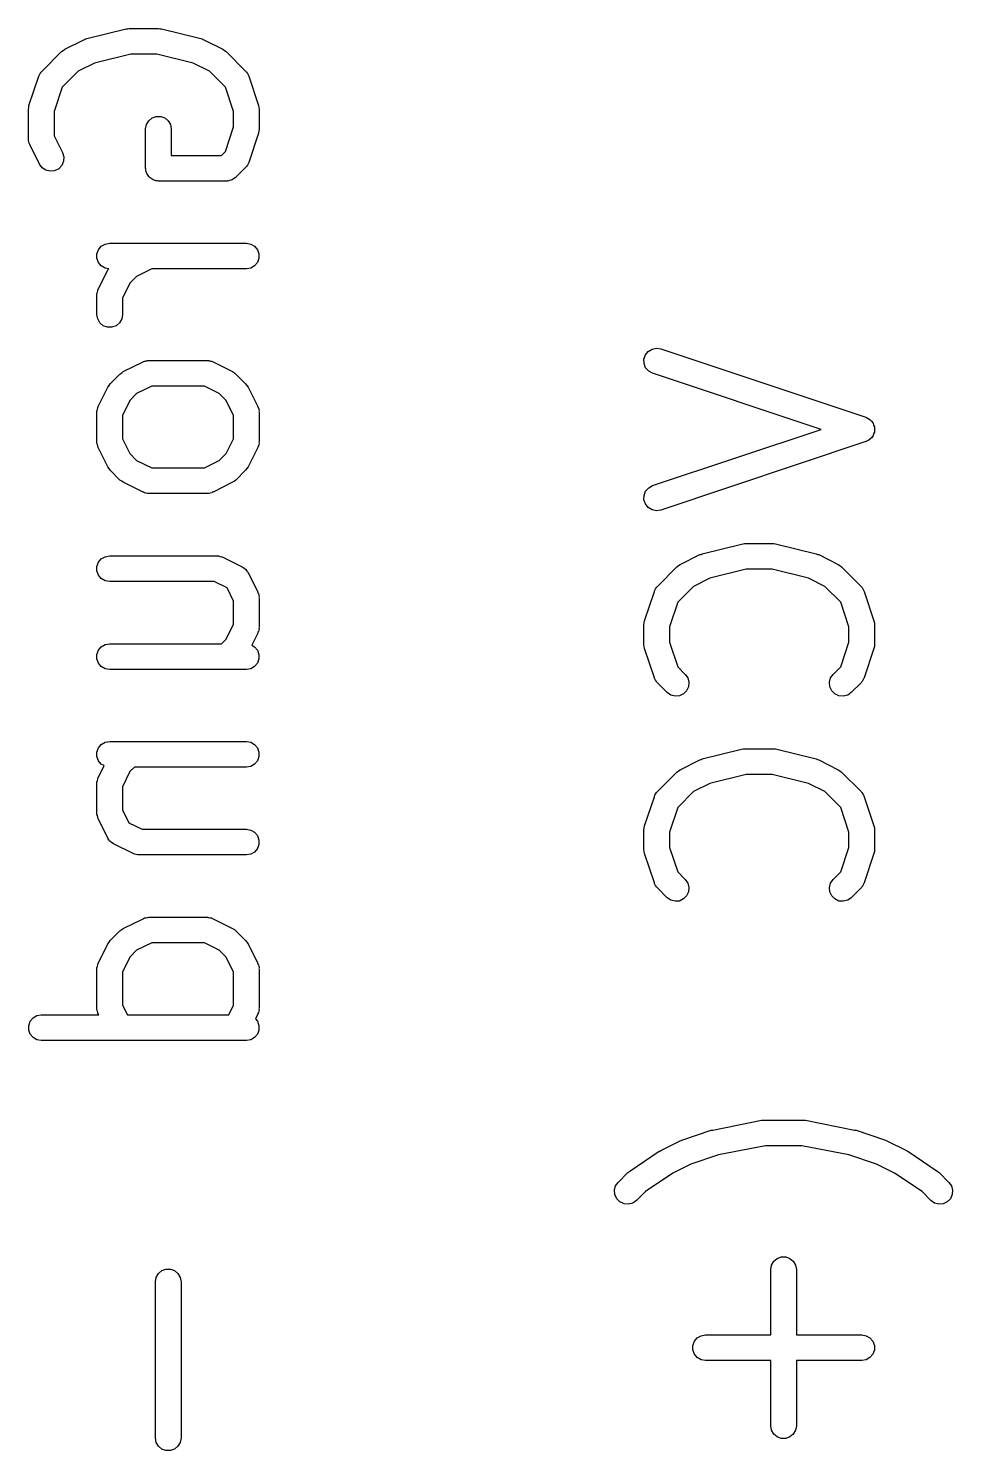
# Model space of a CAD drawing. Extents: x 91.3 to 189.8, y -113.5 to -60.4.
# Drawn here: x 128.71 to 132.32, y -107.33 to -101.78 of the extents above; entities that cross this region are included whole.
import ezdxf

# ---------------------------------------------------------------- set-up
doc = ezdxf.new("R2010")
doc.units = 0
doc.header["$MEASUREMENT"] = 0
doc.layers.add('BLACK', color=7, linetype='CONTINUOUS')

msp = doc.modelspace()

# ---------------------------------------------------------------- linework, layer by layer
at = {"layer": 'Black'}
for p, q in [((128.854, -101.86), (128.93, -101.822)), ((128.93, -101.822), (128.935, -101.82)), ((128.935, -101.82), (128.94, -101.818)), ((128.94, -101.818), (129.093, -101.78)), ((129.093, -101.78), (129.099, -101.78)), ((129.099, -101.78), (129.105, -101.779)), ((129.105, -101.779), (129.219, -101.779)), ((129.219, -101.779), (129.225, -101.78)), ((129.225, -101.78), (129.231, -101.78)), ((129.231, -101.78), (129.384, -101.818)), ((129.384, -101.818), (129.389, -101.82)), ((129.389, -101.82), (129.394, -101.822)), ((129.394, -101.822), (129.47, -101.86)), ((128.765, -101.946), (128.841, -101.869)), ((128.841, -101.869), (128.847, -101.865)), ((128.847, -101.865), (128.854, -101.86)), ((129.111, -101.879), (128.97, -101.914)), ((129.213, -101.879), (129.111, -101.879)), ((129.354, -101.914), (129.213, -101.879)), ((129.47, -101.86), (129.476, -101.865)), ((129.476, -101.865), (129.483, -101.869)), ((129.483, -101.869), (129.559, -101.946)), ((128.97, -101.914), (128.906, -101.946)), ((129.418, -101.946), (129.354, -101.914)), ((128.714, -102.079), (128.753, -101.965)), ((128.753, -101.965), (128.754, -101.963)), ((128.754, -101.963), (128.755, -101.96)), ((128.755, -101.96), (128.758, -101.955)), ((128.758, -101.955), (128.761, -101.95)), ((128.761, -101.95), (128.763, -101.948)), ((128.763, -101.948), (128.765, -101.946)), ((128.906, -101.946), (128.844, -102.008)), ((129.48, -102.008), (129.418, -101.946)), ((129.559, -101.946), (129.561, -101.948)), ((129.561, -101.948), (129.563, -101.95)), ((129.563, -101.95), (129.566, -101.955)), ((129.566, -101.955), (129.569, -101.96)), ((129.569, -101.96), (129.57, -101.963)), ((129.57, -101.963), (129.571, -101.965)), ((129.571, -101.965), (129.609, -102.079)), ((128.844, -102.008), (128.812, -102.103)), ((129.512, -102.103), (129.48, -102.008)), ((128.712, -102.095), (128.713, -102.087)), ((128.712, -102.21), (128.712, -102.095)), ((128.713, -102.087), (128.714, -102.079)), ((129.609, -102.079), (129.611, -102.087)), ((129.611, -102.087), (129.612, -102.095)), ((129.612, -102.095), (129.612, -102.171)), ((128.812, -102.103), (128.812, -102.198)), ((129.169, -102.171), (129.172, -102.154)), ((129.172, -102.154), (129.181, -102.139)), ((129.181, -102.139), (129.194, -102.128)), ((129.194, -102.128), (129.21, -102.122)), ((129.21, -102.122), (129.228, -102.122)), ((129.228, -102.122), (129.244, -102.128)), ((129.244, -102.128), (129.257, -102.139)), ((129.257, -102.139), (129.266, -102.154)), ((129.266, -102.154), (129.269, -102.171)), ((129.512, -102.163), (129.512, -102.103)), ((128.712, -102.212), (128.712, -102.21)), ((128.712, -102.215), (128.712, -102.212)), ((128.812, -102.198), (128.845, -102.263)), ((129.169, -102.324), (129.169, -102.171)), ((129.269, -102.171), (129.269, -102.274)), ((129.48, -102.259), (129.512, -102.163)), ((129.609, -102.187), (129.571, -102.302)), ((129.611, -102.179), (129.609, -102.187)), ((129.612, -102.171), (129.611, -102.179)), ((128.714, -102.221), (128.712, -102.215)), ((128.715, -102.227), (128.714, -102.221)), ((128.716, -102.229), (128.715, -102.227)), ((128.717, -102.232), (128.716, -102.229)), ((128.755, -102.308), (128.717, -102.232)), ((128.845, -102.263), (128.85, -102.28)), ((129.465, -102.274), (129.48, -102.259)), ((128.766, -102.322), (128.755, -102.308)), ((128.78, -102.332), (128.766, -102.322)), ((128.842, -102.313), (128.83, -102.326)), ((128.849, -102.297), (128.842, -102.313)), ((128.85, -102.28), (128.849, -102.297)), ((129.269, -102.274), (129.465, -102.274)), ((129.559, -102.321), (129.521, -102.359)), ((129.561, -102.319), (129.559, -102.321)), ((129.563, -102.317), (129.561, -102.319)), ((129.566, -102.312), (129.563, -102.317)), ((129.569, -102.307), (129.566, -102.312)), ((129.57, -102.304), (129.569, -102.307)), ((129.571, -102.302), (129.57, -102.304)), ((128.797, -102.336), (128.78, -102.332)), ((128.814, -102.334), (128.797, -102.336)), ((128.83, -102.326), (128.814, -102.334)), ((129.17, -102.328), (129.169, -102.324)), ((129.17, -102.332), (129.17, -102.328)), ((129.171, -102.337), (129.17, -102.332)), ((129.172, -102.341), (129.171, -102.337)), ((129.174, -102.345), (129.172, -102.341)), ((129.176, -102.349), (129.174, -102.345)), ((129.179, -102.352), (129.176, -102.349)), ((129.181, -102.356), (129.179, -102.352)), ((129.184, -102.359), (129.181, -102.356)), ((129.187, -102.362), (129.184, -102.359)), ((129.191, -102.364), (129.187, -102.362)), ((129.194, -102.367), (129.191, -102.364)), ((129.198, -102.369), (129.194, -102.367)), ((129.202, -102.371), (129.198, -102.369)), ((129.206, -102.372), (129.202, -102.371)), ((129.21, -102.373), (129.206, -102.372)), ((129.215, -102.373), (129.21, -102.373)), ((129.219, -102.374), (129.215, -102.373)), ((129.486, -102.374), (129.219, -102.374)), ((129.488, -102.373), (129.486, -102.374)), ((129.49, -102.374), (129.488, -102.373)), ((129.496, -102.372), (129.49, -102.374)), ((129.503, -102.371), (129.496, -102.372)), ((129.505, -102.37), (129.503, -102.371)), ((129.507, -102.369), (129.505, -102.37)), ((129.512, -102.365), (129.507, -102.369)), ((129.518, -102.362), (129.512, -102.365)), ((129.519, -102.36), (129.518, -102.362)), ((129.521, -102.359), (129.519, -102.36)), ((128.979, -102.658), (128.985, -102.642)), ((128.985, -102.642), (128.996, -102.628)), ((128.996, -102.628), (129.011, -102.62)), ((129.011, -102.62), (129.029, -102.617)), ((129.029, -102.617), (129.562, -102.617)), ((129.562, -102.617), (129.579, -102.62)), ((129.579, -102.62), (129.594, -102.628)), ((129.594, -102.628), (129.605, -102.642)), ((129.605, -102.642), (129.611, -102.658)), ((128.979, -102.675), (128.979, -102.658)), ((128.985, -102.692), (128.979, -102.675)), ((128.996, -102.705), (128.985, -102.692)), ((129.011, -102.714), (128.996, -102.705)), ((129.594, -102.705), (129.579, -102.714)), ((129.605, -102.692), (129.594, -102.705)), ((129.611, -102.675), (129.605, -102.692)), ((129.611, -102.658), (129.611, -102.675)), ((128.984, -102.797), (129.022, -102.72)), ((129.025, -102.716), (129.011, -102.714)), ((129.022, -102.72), (129.025, -102.716)), ((129.134, -102.746), (129.108, -102.772)), ((129.193, -102.717), (129.134, -102.746)), ((129.562, -102.717), (129.193, -102.717)), ((129.579, -102.714), (129.562, -102.717)), ((128.979, -102.813), (128.981, -102.808)), ((128.979, -102.816), (128.979, -102.813)), ((128.979, -102.819), (128.979, -102.816)), ((128.979, -102.895), (128.979, -102.819)), ((128.981, -102.808), (128.982, -102.802)), ((128.982, -102.802), (128.983, -102.799)), ((128.983, -102.799), (128.984, -102.797)), ((129.108, -102.772), (129.079, -102.831)), ((129.079, -102.831), (129.079, -102.895)), ((128.982, -102.912), (128.979, -102.895)), ((128.99, -102.927), (128.982, -102.912)), ((129.004, -102.939), (128.99, -102.927)), ((129.067, -102.927), (129.054, -102.939)), ((129.076, -102.912), (129.067, -102.927)), ((129.079, -102.895), (129.076, -102.912)), ((129.02, -102.944), (129.004, -102.939)), ((129.037, -102.944), (129.02, -102.944)), ((129.054, -102.939), (129.037, -102.944)), ((131.118, -103.052), (131.129, -103.039)), ((131.129, -103.039), (131.144, -103.03)), ((131.144, -103.03), (131.161, -103.026)), ((131.161, -103.026), (131.178, -103.029)), ((131.178, -103.029), (131.978, -103.295)), ((129.082, -103.117), (129.159, -103.079)), ((129.159, -103.079), (129.161, -103.078)), ((129.161, -103.078), (129.164, -103.077)), ((129.164, -103.077), (129.17, -103.076)), ((129.17, -103.076), (129.175, -103.074)), ((129.175, -103.074), (129.178, -103.074)), ((129.178, -103.074), (129.181, -103.074)), ((129.181, -103.074), (129.41, -103.074)), ((129.41, -103.074), (129.412, -103.074)), ((129.412, -103.074), (129.415, -103.074)), ((129.415, -103.074), (129.421, -103.076)), ((129.421, -103.076), (129.427, -103.077)), ((129.427, -103.077), (129.429, -103.078)), ((129.429, -103.078), (129.432, -103.079)), ((129.432, -103.079), (129.508, -103.117)), ((131.112, -103.069), (131.118, -103.052)), ((131.113, -103.086), (131.112, -103.069)), ((131.119, -103.102), (131.113, -103.086)), ((129.031, -103.165), (129.069, -103.127)), ((129.069, -103.127), (129.076, -103.122)), ((129.076, -103.122), (129.082, -103.117)), ((129.508, -103.117), (129.515, -103.122)), ((129.515, -103.122), (129.521, -103.127)), ((129.521, -103.127), (129.559, -103.165)), ((131.131, -103.115), (131.119, -103.102)), ((131.146, -103.124), (131.131, -103.115)), ((131.804, -103.343), (131.146, -103.124)), ((128.984, -103.254), (129.022, -103.178)), ((129.022, -103.178), (129.027, -103.171)), ((129.027, -103.171), (129.031, -103.165)), ((129.134, -103.203), (129.108, -103.23)), ((129.193, -103.174), (129.134, -103.203)), ((129.398, -103.174), (129.193, -103.174)), ((129.456, -103.203), (129.398, -103.174)), ((129.483, -103.23), (129.456, -103.203)), ((129.559, -103.165), (129.564, -103.171)), ((129.564, -103.171), (129.569, -103.178)), ((129.569, -103.178), (129.607, -103.254)), ((128.979, -103.27), (128.981, -103.265)), ((128.981, -103.265), (128.982, -103.259)), ((128.982, -103.259), (128.983, -103.257)), ((128.983, -103.257), (128.984, -103.254)), ((129.108, -103.23), (129.079, -103.288)), ((129.512, -103.288), (129.483, -103.23)), ((129.607, -103.254), (129.607, -103.257)), ((129.607, -103.257), (129.609, -103.259)), ((129.609, -103.259), (129.61, -103.265)), ((129.61, -103.265), (129.612, -103.27)), ((128.979, -103.273), (128.979, -103.27)), ((128.979, -103.276), (128.979, -103.273)), ((128.979, -103.39), (128.979, -103.276)), ((129.079, -103.288), (129.079, -103.379)), ((129.512, -103.379), (129.512, -103.288)), ((129.612, -103.27), (129.611, -103.273)), ((129.611, -103.273), (129.612, -103.276)), ((129.612, -103.276), (129.612, -103.39)), ((131.978, -103.295), (131.979, -103.296)), ((131.979, -103.296), (131.98, -103.296)), ((131.98, -103.296), (131.987, -103.3)), ((131.987, -103.3), (131.993, -103.304)), ((131.993, -103.304), (131.994, -103.305)), ((131.994, -103.305), (131.995, -103.305)), ((131.995, -103.305), (132, -103.311)), ((132, -103.311), (132.005, -103.317)), ((132.005, -103.317), (132.005, -103.318)), ((132.005, -103.318), (132.006, -103.319)), ((132.006, -103.319), (132.008, -103.326)), ((131.146, -103.562), (131.804, -103.343)), ((132, -103.375), (131.995, -103.38)), ((132.005, -103.369), (132, -103.375)), ((132.006, -103.367), (132.005, -103.368)), ((132.005, -103.368), (132.005, -103.369)), ((132.008, -103.36), (132.006, -103.367)), ((132.008, -103.326), (132.011, -103.333)), ((132.011, -103.353), (132.008, -103.36)), ((132.011, -103.333), (132.011, -103.334)), ((132.011, -103.334), (132.011, -103.336)), ((132.011, -103.336), (132.011, -103.343)), ((132.011, -103.343), (132.011, -103.35)), ((132.011, -103.35), (132.011, -103.352)), ((132.011, -103.352), (132.011, -103.353)), ((128.979, -103.393), (128.979, -103.39)), ((128.979, -103.396), (128.979, -103.393)), ((128.981, -103.402), (128.979, -103.396)), ((128.982, -103.408), (128.981, -103.402)), ((128.983, -103.41), (128.982, -103.408)), ((128.984, -103.413), (128.983, -103.41)), ((129.022, -103.489), (128.984, -103.413)), ((129.079, -103.379), (129.108, -103.437)), ((129.483, -103.437), (129.512, -103.379)), ((129.607, -103.413), (129.569, -103.489)), ((129.609, -103.408), (129.607, -103.41)), ((129.607, -103.41), (129.607, -103.413)), ((129.61, -103.402), (129.609, -103.408)), ((129.612, -103.396), (129.61, -103.402)), ((129.612, -103.39), (129.611, -103.393)), ((129.611, -103.393), (129.612, -103.396)), ((131.978, -103.39), (131.178, -103.657)), ((131.979, -103.39), (131.978, -103.39)), ((131.98, -103.389), (131.979, -103.39)), ((131.987, -103.386), (131.98, -103.389)), ((131.993, -103.382), (131.987, -103.386)), ((131.994, -103.381), (131.993, -103.382)), ((131.995, -103.38), (131.994, -103.381)), ((129.108, -103.437), (129.134, -103.464)), ((129.134, -103.464), (129.193, -103.493)), ((129.398, -103.493), (129.456, -103.464)), ((129.456, -103.464), (129.483, -103.437)), ((129.027, -103.495), (129.022, -103.489)), ((129.031, -103.502), (129.027, -103.495)), ((129.069, -103.54), (129.031, -103.502)), ((129.076, -103.545), (129.069, -103.54)), ((129.193, -103.493), (129.398, -103.493)), ((129.521, -103.54), (129.515, -103.545)), ((129.559, -103.502), (129.521, -103.54)), ((129.564, -103.495), (129.559, -103.502)), ((129.569, -103.489), (129.564, -103.495)), ((129.082, -103.549), (129.076, -103.545)), ((129.159, -103.588), (129.082, -103.549)), ((129.161, -103.588), (129.159, -103.588)), ((129.164, -103.59), (129.161, -103.588)), ((129.17, -103.591), (129.164, -103.59)), ((129.175, -103.593), (129.17, -103.591)), ((129.178, -103.592), (129.175, -103.593)), ((129.181, -103.593), (129.178, -103.592)), ((129.41, -103.593), (129.181, -103.593)), ((129.412, -103.592), (129.41, -103.593)), ((129.415, -103.593), (129.412, -103.592)), ((129.421, -103.591), (129.415, -103.593)), ((129.427, -103.59), (129.421, -103.591)), ((129.429, -103.588), (129.427, -103.59)), ((129.432, -103.588), (129.429, -103.588)), ((129.508, -103.549), (129.432, -103.588)), ((129.515, -103.545), (129.508, -103.549)), ((131.113, -103.6), (131.119, -103.583)), ((131.119, -103.583), (131.131, -103.57)), ((131.131, -103.57), (131.146, -103.562)), ((131.112, -103.617), (131.113, -103.6)), ((131.118, -103.633), (131.112, -103.617)), ((131.129, -103.647), (131.118, -103.633)), ((131.144, -103.656), (131.129, -103.647)), ((131.161, -103.66), (131.144, -103.656)), ((131.178, -103.657), (131.161, -103.66)), ((131.34, -103.828), (131.493, -103.79)), ((131.493, -103.79), (131.499, -103.789)), ((131.499, -103.789), (131.505, -103.788)), ((131.505, -103.788), (131.619, -103.788)), ((131.619, -103.788), (131.625, -103.789)), ((131.625, -103.789), (131.631, -103.79)), ((131.631, -103.79), (131.784, -103.828)), ((128.979, -103.877), (128.985, -103.861)), ((128.985, -103.861), (128.996, -103.847)), ((128.996, -103.847), (129.011, -103.839)), ((129.011, -103.839), (129.029, -103.836)), ((129.029, -103.836), (129.448, -103.836)), ((129.448, -103.836), (129.45, -103.836)), ((129.45, -103.836), (129.453, -103.836)), ((129.453, -103.836), (129.459, -103.838)), ((129.459, -103.838), (129.465, -103.839)), ((129.465, -103.839), (129.467, -103.84)), ((129.467, -103.84), (129.47, -103.841)), ((129.47, -103.841), (129.546, -103.879)), ((131.241, -103.879), (131.247, -103.874)), ((131.247, -103.874), (131.254, -103.87)), ((131.254, -103.87), (131.33, -103.831)), ((131.33, -103.831), (131.335, -103.83)), ((131.335, -103.83), (131.34, -103.828)), ((131.784, -103.828), (131.789, -103.83)), ((131.789, -103.83), (131.794, -103.831)), ((131.794, -103.831), (131.87, -103.87)), ((131.87, -103.87), (131.876, -103.874)), ((131.876, -103.874), (131.883, -103.879)), ((128.979, -103.894), (128.979, -103.877)), ((128.985, -103.911), (128.979, -103.894)), ((128.996, -103.924), (128.985, -103.911)), ((129.011, -103.933), (128.996, -103.924)), ((129.546, -103.879), (129.552, -103.883)), ((129.552, -103.883), (129.558, -103.888)), ((129.558, -103.888), (129.559, -103.889)), ((129.559, -103.889), (129.56, -103.889)), ((129.56, -103.889), (129.564, -103.896)), ((129.564, -103.896), (129.569, -103.901)), ((129.569, -103.901), (129.607, -103.978)), ((131.165, -103.955), (131.241, -103.879)), ((131.37, -103.923), (131.306, -103.955)), ((131.511, -103.888), (131.37, -103.923)), ((131.613, -103.888), (131.511, -103.888)), ((131.754, -103.923), (131.613, -103.888)), ((131.818, -103.955), (131.754, -103.923)), ((131.883, -103.879), (131.959, -103.955)), ((129.029, -103.936), (129.011, -103.933)), ((129.436, -103.936), (129.029, -103.936)), ((129.487, -103.961), (129.436, -103.936)), ((129.512, -104.012), (129.487, -103.961)), ((129.607, -103.978), (129.607, -103.98)), ((129.607, -103.98), (129.609, -103.983)), ((129.609, -103.983), (129.61, -103.989)), ((131.114, -104.089), (131.153, -103.975)), ((131.153, -103.975), (131.154, -103.972)), ((131.154, -103.972), (131.155, -103.969)), ((131.155, -103.969), (131.158, -103.965)), ((131.158, -103.965), (131.161, -103.959)), ((131.161, -103.959), (131.163, -103.957)), ((131.163, -103.957), (131.165, -103.955)), ((131.306, -103.955), (131.244, -104.017)), ((131.88, -104.017), (131.818, -103.955)), ((131.959, -103.955), (131.961, -103.957)), ((131.961, -103.957), (131.963, -103.959)), ((131.963, -103.959), (131.966, -103.965)), ((131.966, -103.965), (131.969, -103.969)), ((131.969, -103.969), (131.97, -103.972)), ((131.97, -103.972), (131.971, -103.975)), ((131.971, -103.975), (132.009, -104.089)), ((129.512, -104.102), (129.512, -104.012)), ((129.61, -103.989), (129.612, -103.994)), ((129.612, -103.994), (129.611, -103.997)), ((129.611, -103.997), (129.612, -104)), ((129.612, -104), (129.612, -104.114)), ((131.244, -104.017), (131.212, -104.113)), ((131.912, -104.113), (131.88, -104.017)), ((131.112, -104.105), (131.113, -104.097)), ((131.113, -104.097), (131.114, -104.089)), ((132.009, -104.089), (132.011, -104.097)), ((132.011, -104.097), (132.012, -104.105)), ((129.483, -104.161), (129.512, -104.102)), ((129.607, -104.137), (129.583, -104.184)), ((129.609, -104.131), (129.607, -104.134)), ((129.607, -104.134), (129.607, -104.137)), ((129.61, -104.126), (129.609, -104.131)), ((129.612, -104.12), (129.61, -104.126)), ((129.612, -104.114), (129.611, -104.117)), ((129.611, -104.117), (129.612, -104.12)), ((131.112, -104.181), (131.112, -104.105)), ((131.212, -104.113), (131.212, -104.173)), ((131.912, -104.173), (131.912, -104.113)), ((132.012, -104.105), (132.012, -104.181)), ((128.979, -104.22), (128.985, -104.204)), ((128.985, -104.204), (128.996, -104.19)), ((128.996, -104.19), (129.011, -104.182)), ((129.011, -104.182), (129.029, -104.179)), ((129.029, -104.179), (129.465, -104.179)), ((129.465, -104.179), (129.483, -104.161)), ((129.583, -104.184), (129.594, -104.19)), ((129.594, -104.19), (129.605, -104.204)), ((129.605, -104.204), (129.611, -104.22)), ((131.113, -104.189), (131.112, -104.181)), ((131.114, -104.197), (131.113, -104.189)), ((131.153, -104.311), (131.114, -104.197)), ((131.212, -104.173), (131.244, -104.268)), ((131.88, -104.268), (131.912, -104.173)), ((132.009, -104.197), (131.971, -104.311)), ((132.011, -104.189), (132.009, -104.197)), ((132.012, -104.181), (132.011, -104.189)), ((128.979, -104.237), (128.979, -104.22)), ((128.985, -104.254), (128.979, -104.237)), ((128.996, -104.267), (128.985, -104.254)), ((129.605, -104.254), (129.594, -104.267)), ((129.611, -104.237), (129.605, -104.254)), ((129.611, -104.22), (129.611, -104.237)), ((129.011, -104.276), (128.996, -104.267)), ((129.029, -104.279), (129.011, -104.276)), ((129.562, -104.279), (129.029, -104.279)), ((129.579, -104.276), (129.562, -104.279)), ((129.594, -104.267), (129.579, -104.276)), ((131.154, -104.314), (131.153, -104.311)), ((131.155, -104.316), (131.154, -104.314)), ((131.158, -104.321), (131.155, -104.316)), ((131.244, -104.268), (131.273, -104.298)), ((131.273, -104.298), (131.283, -104.312)), ((131.283, -104.312), (131.288, -104.329)), ((131.836, -104.329), (131.84, -104.312)), ((131.84, -104.312), (131.85, -104.298)), ((131.85, -104.298), (131.88, -104.268)), ((131.969, -104.316), (131.966, -104.321)), ((131.97, -104.314), (131.969, -104.316)), ((131.971, -104.311), (131.97, -104.314)), ((131.161, -104.326), (131.158, -104.321)), ((131.163, -104.328), (131.161, -104.326)), ((131.165, -104.331), (131.163, -104.328)), ((131.203, -104.369), (131.165, -104.331)), ((131.217, -104.379), (131.203, -104.369)), ((131.267, -104.374), (131.251, -104.382)), ((131.279, -104.362), (131.267, -104.374)), ((131.286, -104.346), (131.279, -104.362)), ((131.288, -104.329), (131.286, -104.346)), ((131.837, -104.346), (131.836, -104.329)), ((131.845, -104.362), (131.837, -104.346)), ((131.857, -104.374), (131.845, -104.362)), ((131.873, -104.382), (131.857, -104.374)), ((131.921, -104.369), (131.907, -104.379)), ((131.959, -104.331), (131.921, -104.369)), ((131.961, -104.328), (131.959, -104.331)), ((131.963, -104.326), (131.961, -104.328)), ((131.966, -104.321), (131.963, -104.326)), ((131.234, -104.383), (131.217, -104.379)), ((131.251, -104.382), (131.234, -104.383)), ((131.89, -104.383), (131.873, -104.382)), ((131.907, -104.379), (131.89, -104.383)), ((128.979, -104.601), (128.985, -104.585)), ((128.985, -104.585), (128.996, -104.571)), ((128.996, -104.571), (129.011, -104.563)), ((129.011, -104.563), (129.029, -104.56)), ((129.029, -104.56), (129.562, -104.56)), ((129.562, -104.56), (129.579, -104.563)), ((129.579, -104.563), (129.594, -104.571)), ((129.594, -104.571), (129.605, -104.585)), ((129.605, -104.585), (129.611, -104.601)), ((131.34, -104.628), (131.493, -104.59)), ((131.493, -104.59), (131.499, -104.589)), ((131.499, -104.589), (131.505, -104.588)), ((131.505, -104.588), (131.619, -104.588)), ((131.619, -104.588), (131.625, -104.589)), ((131.625, -104.589), (131.631, -104.59)), ((131.631, -104.59), (131.784, -104.628)), ((128.979, -104.618), (128.979, -104.601)), ((128.985, -104.635), (128.979, -104.618)), ((128.996, -104.648), (128.985, -104.635)), ((129.007, -104.654), (128.996, -104.648)), ((129.594, -104.648), (129.579, -104.657)), ((129.605, -104.635), (129.594, -104.648)), ((129.611, -104.618), (129.605, -104.635)), ((129.611, -104.601), (129.611, -104.618)), ((131.254, -104.67), (131.33, -104.631)), ((131.33, -104.631), (131.335, -104.63)), ((131.335, -104.63), (131.34, -104.628)), ((131.784, -104.628), (131.789, -104.63)), ((131.789, -104.63), (131.794, -104.631)), ((131.794, -104.631), (131.87, -104.67)), ((128.981, -104.712), (128.982, -104.707)), ((128.982, -104.707), (128.983, -104.704)), ((128.983, -104.704), (128.984, -104.701)), ((128.984, -104.701), (129.007, -104.654)), ((129.108, -104.677), (129.079, -104.736)), ((129.125, -104.66), (129.108, -104.677)), ((129.562, -104.66), (129.125, -104.66)), ((129.579, -104.657), (129.562, -104.66)), ((131.165, -104.755), (131.241, -104.679)), ((131.241, -104.679), (131.247, -104.674)), ((131.247, -104.674), (131.254, -104.67)), ((131.511, -104.688), (131.37, -104.723)), ((131.613, -104.688), (131.511, -104.688)), ((131.754, -104.723), (131.613, -104.688)), ((131.87, -104.67), (131.876, -104.674)), ((131.876, -104.674), (131.883, -104.679)), ((131.883, -104.679), (131.959, -104.755)), ((128.979, -104.718), (128.981, -104.712)), ((128.979, -104.721), (128.979, -104.718)), ((128.979, -104.724), (128.979, -104.721)), ((128.979, -104.838), (128.979, -104.724)), ((129.079, -104.736), (129.079, -104.826)), ((131.158, -104.765), (131.161, -104.759)), ((131.161, -104.759), (131.163, -104.757)), ((131.163, -104.757), (131.165, -104.755)), ((131.306, -104.755), (131.244, -104.817)), ((131.37, -104.723), (131.306, -104.755)), ((131.818, -104.755), (131.754, -104.723)), ((131.88, -104.817), (131.818, -104.755)), ((131.959, -104.755), (131.961, -104.757)), ((131.961, -104.757), (131.963, -104.759)), ((131.963, -104.759), (131.966, -104.765)), ((131.114, -104.889), (131.153, -104.775)), ((131.153, -104.775), (131.154, -104.772)), ((131.154, -104.772), (131.155, -104.769)), ((131.155, -104.769), (131.158, -104.765)), ((131.244, -104.817), (131.212, -104.913)), ((131.912, -104.913), (131.88, -104.817)), ((131.966, -104.765), (131.969, -104.769)), ((131.969, -104.769), (131.97, -104.772)), ((131.97, -104.772), (131.971, -104.775)), ((131.971, -104.775), (132.009, -104.889)), ((128.979, -104.841), (128.979, -104.838)), ((128.979, -104.844), (128.979, -104.841)), ((128.981, -104.849), (128.979, -104.844)), ((128.982, -104.855), (128.981, -104.849)), ((128.983, -104.858), (128.982, -104.855)), ((128.984, -104.86), (128.983, -104.858)), ((129.022, -104.937), (128.984, -104.86)), ((129.079, -104.826), (129.104, -104.877)), ((129.104, -104.877), (129.155, -104.902)), ((129.155, -104.902), (129.562, -104.902)), ((129.562, -104.902), (129.579, -104.905)), ((129.579, -104.905), (129.594, -104.914)), ((129.594, -104.914), (129.605, -104.927)), ((129.605, -104.927), (129.611, -104.944)), ((131.112, -104.905), (131.113, -104.897)), ((131.112, -104.981), (131.112, -104.905)), ((131.113, -104.897), (131.114, -104.889)), ((131.212, -104.913), (131.212, -104.973)), ((131.912, -104.973), (131.912, -104.913)), ((132.009, -104.889), (132.011, -104.897)), ((132.011, -104.897), (132.012, -104.905)), ((132.012, -104.905), (132.012, -104.981)), ((129.026, -104.943), (129.022, -104.937)), ((129.03, -104.949), (129.026, -104.943)), ((129.031, -104.949), (129.03, -104.949)), ((129.032, -104.951), (129.031, -104.949)), ((129.038, -104.955), (129.032, -104.951)), ((129.044, -104.959), (129.038, -104.955)), ((129.12, -104.997), (129.044, -104.959)), ((129.605, -104.977), (129.594, -104.991)), ((129.611, -104.961), (129.605, -104.977)), ((129.611, -104.944), (129.611, -104.961)), ((131.113, -104.989), (131.112, -104.981)), ((131.212, -104.973), (131.244, -105.068)), ((131.88, -105.068), (131.912, -104.973)), ((132.012, -104.981), (132.011, -104.989)), ((129.123, -104.998), (129.12, -104.997)), ((129.126, -104.999), (129.123, -104.998)), ((129.132, -105), (129.126, -104.999)), ((129.137, -105.002), (129.132, -105)), ((129.14, -105.002), (129.137, -105.002)), ((129.143, -105.002), (129.14, -105.002)), ((129.562, -105.002), (129.143, -105.002)), ((129.579, -104.999), (129.562, -105.002)), ((129.594, -104.991), (129.579, -104.999)), ((131.114, -104.997), (131.113, -104.989)), ((131.153, -105.111), (131.114, -104.997)), ((132.009, -104.997), (131.971, -105.111)), ((132.011, -104.989), (132.009, -104.997)), ((131.244, -105.068), (131.273, -105.098)), ((131.85, -105.098), (131.88, -105.068)), ((131.154, -105.114), (131.153, -105.111)), ((131.155, -105.116), (131.154, -105.114)), ((131.158, -105.121), (131.155, -105.116)), ((131.161, -105.126), (131.158, -105.121)), ((131.163, -105.128), (131.161, -105.126)), ((131.165, -105.131), (131.163, -105.128)), ((131.203, -105.169), (131.165, -105.131)), ((131.273, -105.098), (131.283, -105.112)), ((131.286, -105.146), (131.279, -105.162)), ((131.283, -105.112), (131.288, -105.129)), ((131.288, -105.129), (131.286, -105.146)), ((131.836, -105.129), (131.84, -105.112)), ((131.837, -105.146), (131.836, -105.129)), ((131.845, -105.162), (131.837, -105.146)), ((131.84, -105.112), (131.85, -105.098)), ((131.959, -105.131), (131.921, -105.169)), ((131.961, -105.128), (131.959, -105.131)), ((131.963, -105.126), (131.961, -105.128)), ((131.966, -105.121), (131.963, -105.126)), ((131.969, -105.116), (131.966, -105.121)), ((131.97, -105.114), (131.969, -105.116)), ((131.971, -105.111), (131.97, -105.114)), ((131.217, -105.179), (131.203, -105.169)), ((131.234, -105.183), (131.217, -105.179)), ((131.251, -105.182), (131.234, -105.183)), ((131.267, -105.174), (131.251, -105.182)), ((131.279, -105.162), (131.267, -105.174)), ((131.857, -105.174), (131.845, -105.162)), ((131.873, -105.182), (131.857, -105.174)), ((131.89, -105.183), (131.873, -105.182)), ((131.907, -105.179), (131.89, -105.183)), ((131.921, -105.169), (131.907, -105.179)), ((129.082, -105.289), (129.159, -105.251)), ((129.159, -105.251), (129.161, -105.25)), ((129.161, -105.25), (129.164, -105.248)), ((129.164, -105.248), (129.17, -105.247)), ((129.17, -105.247), (129.175, -105.246)), ((129.175, -105.246), (129.178, -105.246)), ((129.178, -105.246), (129.181, -105.245)), ((129.181, -105.245), (129.41, -105.245)), ((129.41, -105.245), (129.412, -105.246)), ((129.412, -105.246), (129.415, -105.246)), ((129.415, -105.246), (129.421, -105.247)), ((129.421, -105.247), (129.427, -105.248)), ((129.427, -105.248), (129.429, -105.25)), ((129.429, -105.25), (129.432, -105.251)), ((129.432, -105.251), (129.508, -105.289)), ((129.031, -105.336), (129.069, -105.298)), ((129.069, -105.298), (129.076, -105.293)), ((129.076, -105.293), (129.082, -105.289)), ((129.508, -105.289), (129.515, -105.293)), ((129.515, -105.293), (129.521, -105.298)), ((129.521, -105.298), (129.559, -105.336)), ((128.984, -105.425), (129.022, -105.349)), ((129.022, -105.349), (129.027, -105.343)), ((129.027, -105.343), (129.031, -105.336)), ((129.134, -105.374), (129.108, -105.401)), ((129.193, -105.345), (129.134, -105.374)), ((129.398, -105.345), (129.193, -105.345)), ((129.456, -105.374), (129.398, -105.345)), ((129.483, -105.401), (129.456, -105.374)), ((129.559, -105.336), (129.564, -105.343)), ((129.564, -105.343), (129.569, -105.349)), ((129.569, -105.349), (129.607, -105.425)), ((128.982, -105.431), (128.983, -105.428)), ((128.983, -105.428), (128.984, -105.425)), ((129.108, -105.401), (129.079, -105.459)), ((129.512, -105.459), (129.483, -105.401)), ((129.607, -105.425), (129.607, -105.428)), ((129.607, -105.428), (129.609, -105.431)), ((128.979, -105.442), (128.981, -105.436)), ((128.979, -105.445), (128.979, -105.442)), ((128.979, -105.448), (128.979, -105.445)), ((128.979, -105.6), (128.979, -105.448)), ((128.981, -105.436), (128.982, -105.431)), ((129.079, -105.459), (129.079, -105.588)), ((129.512, -105.588), (129.512, -105.459)), ((129.609, -105.431), (129.61, -105.436)), ((129.61, -105.436), (129.612, -105.442)), ((129.612, -105.442), (129.611, -105.445)), ((129.611, -105.445), (129.612, -105.448)), ((129.612, -105.448), (129.612, -105.6)), ((129.079, -105.588), (129.098, -105.626)), ((129.493, -105.626), (129.512, -105.588)), ((128.713, -105.668), (128.719, -105.651)), ((128.719, -105.651), (128.73, -105.638)), ((128.73, -105.638), (128.745, -105.629)), ((128.745, -105.629), (128.762, -105.626)), ((128.762, -105.626), (128.986, -105.626)), ((128.979, -105.603), (128.979, -105.6)), ((128.979, -105.606), (128.979, -105.603)), ((128.981, -105.611), (128.979, -105.606)), ((128.982, -105.617), (128.981, -105.611)), ((128.983, -105.62), (128.982, -105.617)), ((128.984, -105.622), (128.983, -105.62)), ((128.986, -105.626), (128.984, -105.622)), ((129.098, -105.626), (129.493, -105.626)), ((129.607, -105.622), (129.597, -105.641)), ((129.597, -105.641), (129.605, -105.651)), ((129.605, -105.651), (129.611, -105.668)), ((129.609, -105.617), (129.607, -105.62)), ((129.607, -105.62), (129.607, -105.622)), ((129.61, -105.611), (129.609, -105.617)), ((129.612, -105.606), (129.61, -105.611)), ((129.612, -105.6), (129.611, -105.603)), ((129.611, -105.603), (129.612, -105.606)), ((128.713, -105.685), (128.713, -105.668)), ((128.719, -105.701), (128.713, -105.685)), ((128.73, -105.714), (128.719, -105.701)), ((129.605, -105.701), (129.594, -105.714)), ((129.611, -105.685), (129.605, -105.701)), ((129.611, -105.668), (129.611, -105.685)), ((128.745, -105.723), (128.73, -105.714)), ((128.762, -105.726), (128.745, -105.723)), ((129.562, -105.726), (128.762, -105.726)), ((129.579, -105.723), (129.562, -105.726)), ((129.594, -105.714), (129.579, -105.723)), ((131.381, -106.075), (131.571, -106.037)), ((131.571, -106.037), (131.576, -106.037)), ((131.576, -106.037), (131.581, -106.036)), ((131.581, -106.036), (131.733, -106.036)), ((131.733, -106.036), (131.738, -106.037)), ((131.738, -106.037), (131.743, -106.037)), ((131.743, -106.037), (131.934, -106.075)), ((131.26, -106.114), (131.375, -106.076)), ((131.375, -106.076), (131.378, -106.076)), ((131.378, -106.076), (131.381, -106.075)), ((131.934, -106.075), (131.937, -106.076)), ((131.937, -106.076), (131.94, -106.076)), ((131.94, -106.076), (132.054, -106.114)), ((131.178, -106.155), (131.254, -106.117)), ((131.254, -106.117), (131.257, -106.116)), ((131.257, -106.116), (131.26, -106.114)), ((131.586, -106.136), (131.403, -106.172)), ((131.728, -106.136), (131.586, -106.136)), ((131.911, -106.172), (131.728, -106.136)), ((132.054, -106.114), (132.057, -106.116)), ((132.057, -106.116), (132.06, -106.117)), ((132.06, -106.117), (132.137, -106.155)), ((131.058, -106.235), (131.172, -106.158)), ((131.172, -106.158), (131.175, -106.157)), ((131.175, -106.157), (131.178, -106.155)), ((131.403, -106.172), (131.295, -106.208)), ((132.019, -106.208), (131.911, -106.172)), ((132.137, -106.155), (132.139, -106.157)), ((132.139, -106.157), (132.142, -106.158)), ((132.142, -106.158), (132.256, -106.235)), ((131.012, -106.279), (131.05, -106.241)), ((131.05, -106.241), (131.054, -106.238)), ((131.054, -106.238), (131.058, -106.235)), ((131.225, -106.243), (131.118, -106.315)), ((131.295, -106.208), (131.225, -106.243)), ((132.089, -106.243), (132.019, -106.208)), ((132.197, -106.315), (132.089, -106.243)), ((132.256, -106.235), (132.26, -106.238)), ((132.26, -106.238), (132.264, -106.241)), ((132.264, -106.241), (132.302, -106.279)), ((130.998, -106.31), (131.002, -106.293)), ((130.999, -106.327), (130.998, -106.31)), ((131.002, -106.293), (131.012, -106.279)), ((131.118, -106.315), (131.083, -106.35)), ((132.231, -106.35), (132.197, -106.315)), ((132.302, -106.279), (132.312, -106.293)), ((132.312, -106.293), (132.316, -106.31)), ((132.316, -106.31), (132.315, -106.327)), ((131.007, -106.343), (130.999, -106.327)), ((131.019, -106.355), (131.007, -106.343)), ((131.035, -106.363), (131.019, -106.355)), ((131.052, -106.364), (131.035, -106.363)), ((131.069, -106.36), (131.052, -106.364)), ((131.083, -106.35), (131.069, -106.36)), ((132.246, -106.36), (132.231, -106.35)), ((132.262, -106.364), (132.246, -106.36)), ((132.28, -106.363), (132.262, -106.364)), ((132.295, -106.355), (132.28, -106.363)), ((132.308, -106.343), (132.295, -106.355)), ((132.315, -106.327), (132.308, -106.343)), ((131.61, -106.602), (131.619, -106.587)), ((131.619, -106.587), (131.632, -106.576)), ((131.632, -106.576), (131.648, -106.57)), ((131.648, -106.57), (131.666, -106.57)), ((131.666, -106.57), (131.682, -106.576)), ((131.682, -106.576), (131.695, -106.587)), ((131.695, -106.587), (131.704, -106.602)), ((129.21, -106.65), (129.219, -106.635)), ((129.219, -106.635), (129.232, -106.623)), ((129.232, -106.623), (129.248, -106.617)), ((129.248, -106.617), (129.266, -106.617)), ((129.266, -106.617), (129.282, -106.623)), ((129.282, -106.623), (129.295, -106.635)), ((129.295, -106.635), (129.304, -106.65)), ((131.607, -106.619), (131.61, -106.602)), ((131.607, -106.874), (131.607, -106.619)), ((131.704, -106.602), (131.707, -106.619)), ((131.707, -106.619), (131.707, -106.874)), ((129.207, -106.667), (129.21, -106.65)), ((129.207, -107.276), (129.207, -106.667)), ((129.304, -106.65), (129.307, -106.667)), ((129.307, -106.667), (129.307, -107.276)), ((131.303, -106.915), (131.309, -106.899)), ((131.303, -106.932), (131.303, -106.915)), ((131.309, -106.899), (131.32, -106.886)), ((131.32, -106.886), (131.335, -106.877)), ((131.335, -106.877), (131.352, -106.874)), ((131.352, -106.874), (131.607, -106.874)), ((131.707, -106.874), (131.962, -106.874)), ((131.962, -106.874), (131.979, -106.877)), ((131.979, -106.877), (131.994, -106.886)), ((131.994, -106.886), (132.005, -106.899)), ((132.005, -106.899), (132.011, -106.915)), ((132.011, -106.915), (132.011, -106.932)), ((131.309, -106.949), (131.303, -106.932)), ((131.32, -106.962), (131.309, -106.949)), ((131.335, -106.971), (131.32, -106.962)), ((131.352, -106.974), (131.335, -106.971)), ((131.607, -106.974), (131.352, -106.974)), ((131.607, -107.229), (131.607, -106.974)), ((131.962, -106.974), (131.707, -106.974)), ((131.707, -106.974), (131.707, -107.229)), ((131.979, -106.971), (131.962, -106.974)), ((131.994, -106.962), (131.979, -106.971)), ((132.005, -106.949), (131.994, -106.962)), ((132.011, -106.932), (132.005, -106.949)), ((131.61, -107.246), (131.607, -107.229)), ((131.619, -107.261), (131.61, -107.246)), ((131.704, -107.246), (131.695, -107.261)), ((131.707, -107.229), (131.704, -107.246)), ((129.21, -107.293), (129.207, -107.276)), ((129.219, -107.308), (129.21, -107.293)), ((129.232, -107.319), (129.219, -107.308)), ((129.295, -107.308), (129.282, -107.319)), ((129.304, -107.293), (129.295, -107.308)), ((129.307, -107.276), (129.304, -107.293)), ((131.632, -107.272), (131.619, -107.261)), ((131.648, -107.278), (131.632, -107.272)), ((131.666, -107.278), (131.648, -107.278)), ((131.682, -107.272), (131.666, -107.278)), ((131.695, -107.261), (131.682, -107.272)), ((129.248, -107.325), (129.232, -107.319)), ((129.266, -107.325), (129.248, -107.325)), ((129.282, -107.319), (129.266, -107.325))]:
    msp.add_line(p, q, dxfattribs=at)

doc.saveas('drawing.dxf')
